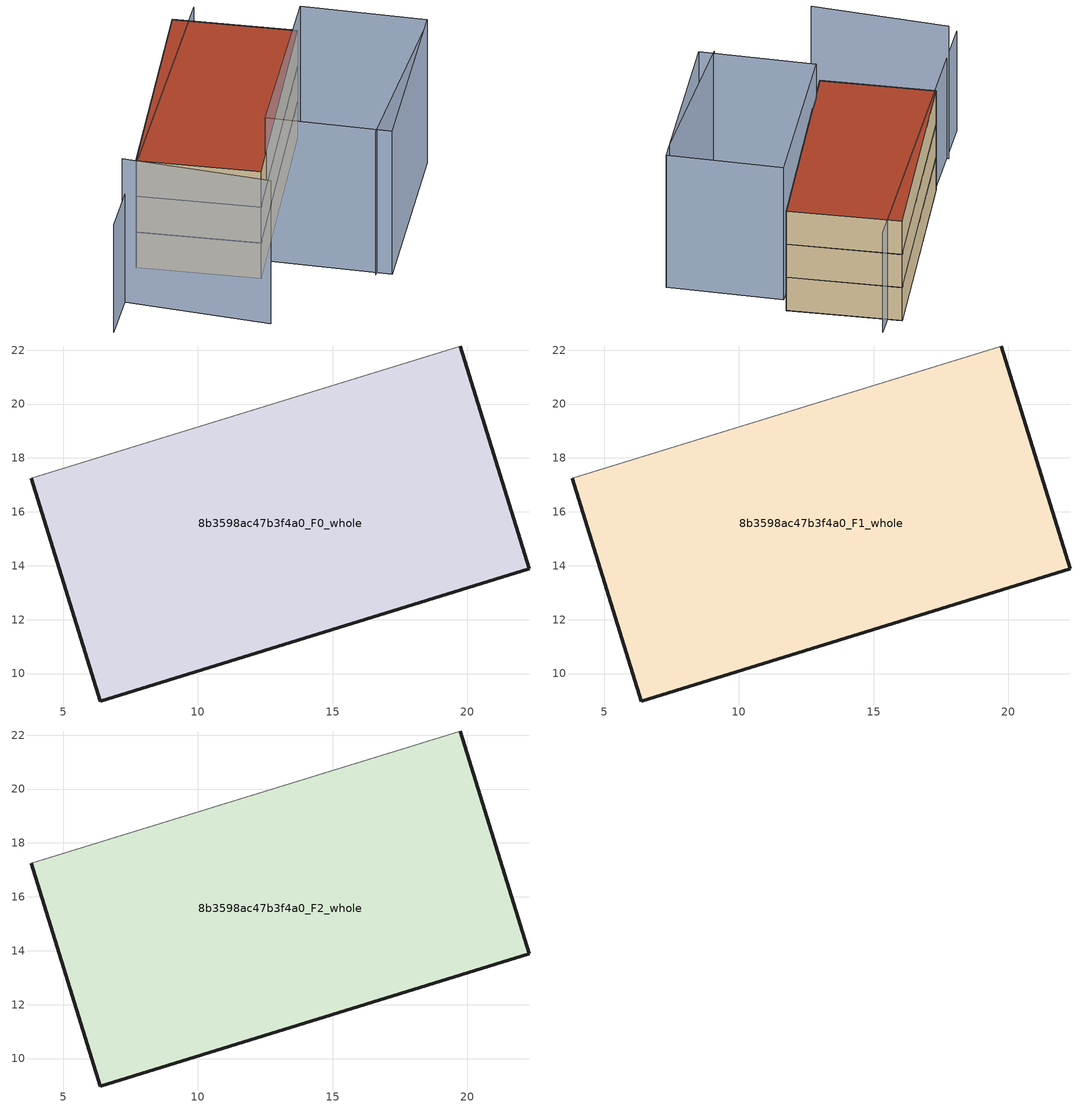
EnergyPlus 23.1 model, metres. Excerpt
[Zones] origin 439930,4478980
8b3598ac47b3f4a0_F0_whole
 floor ground (EU_floor_Construction): 22.29,13.89 19.74,22.16 3.83,17.24 6.38,8.98 z0
 wall outside (EU_wall_Construction): 19.74,22.16 22.29,13.89 6.38,8.98 3.83,17.24 z0:3
 wall adiabatic (EU_wall_Construction): 3.83,17.24 19.74,22.16 z0:3
8b3598ac47b3f4a0_F1_whole
 floor to 8b3598ac47b3f4a0_F0_whole (EU_floor_Construction): 22.29,13.89 19.74,22.16 3.82,17.24 6.38,8.98 z3
 wall outside (EU_wall_Construction): 19.74,22.16 22.29,13.89 6.38,8.98 3.83,17.24 z3:6
 wall adiabatic (EU_wall_Construction): 3.83,17.24 19.74,22.16 z3:6
8b3598ac47b3f4a0_F2_whole
 floor to 8b3598ac47b3f4a0_F1_whole (EU_floor_Construction): 22.29,13.89 19.74,22.16 3.82,17.24 6.38,8.98 z6
 wall outside (EU_wall_Construction): 19.74,22.16 22.29,13.89 6.38,8.98 3.83,17.24 z6:9
 wall adiabatic (EU_wall_Construction): 3.83,17.24 19.74,22.16 z6:9
 roof outside (EU_roof_Construction): 19.74,22.16 22.29,13.89 6.38,8.98 3.83,17.24 z9
shading: 10.18,2.17 22.38,4.36 / -0.11,16.38 1.95,6.14 / 23.49,4.66 10.72,1.18 / 10.72,1.18 8.4,9.67 / 8.4,9.67 21.18,13.16 / 21.18,13.16 23.49,4.66 z0:12; 21.67,21.45 -3.57,15.38 z0:9
[Building]
EU S2 Campaign: North Axis=0; Terrain=City; Solar Distribution=FullExterior
[Site:Location]
Madrid: Latitude=40.5; Longitude=-3.5; Time Zone=1; Elevation=609
[SizingPeriod:WeatherFileDays]
AnnualSizingPeriod: Begin Month=1; Begin Day of Month=1; End Month=12; End Day of Month=31; Day of Week for Start Day=Monday; Use Weather File Daylight Saving Period=No; Use Weather File Rain and Snow Indicators=No
[MATERIAL]
EU_InternalMass_Material: Roughness=MediumRough; Thickness=0.1; Conductivity=1; Density=1800; Specific Heat=900; Thermal Absorptance=0.9; Solar Absorptance=0.7; Visible Absorptance=0.7
[MATERIAL:NOMASS] Roughness=MediumRough; Thermal Absorptance=0.9; Solar Absorptance=0.7; Visible Absorptance=0.7
Name | Thermal Resistance
EU_wall_NoMass | 0.419739
EU_roof_NoMass | 0.352165
EU_floor_NoMass | 0.608284
[CONSTRUCTION]
EU_wall_Construction: EU_wall_NoMass
EU_roof_Construction: EU_roof_NoMass
EU_floor_Construction: EU_floor_NoMass
EU_InternalMass_Construction: EU_InternalMass_Material
[ZONE] Type=1; Multiplier=1; Ceiling Height=autocalculate; Floor Area=autocalculate; Part of Total Floor Area=Yes
Name | Volume
8b3598ac47b3f4a0_F0_whole | 432.097
8b3598ac47b3f4a0_F1_whole; 8b3598ac47b3f4a0_F2_whole | 432.098
[INTERNALMASS] Construction=EU_InternalMass_Construction; Surface Area=144.032
Name | Zone or ZoneList
8b3598ac47b3f4a0_F0_whole_EU_InternalMass | 8b3598ac47b3f4a0_F0_whole
8b3598ac47b3f4a0_F1_whole_EU_InternalMass | 8b3598ac47b3f4a0_F1_whole
8b3598ac47b3f4a0_F2_whole_EU_InternalMass | 8b3598ac47b3f4a0_F2_whole
[OTHEREQUIPMENT] Fuel Type=Electricity; Design Level Calculation Method=Watts/Area; Power per Zone Floor Area=1; Fraction Latent=0; Fraction Radiant=0; Fraction Lost=0; Carbon Dioxide Generation Rate=0; EndUse Subcategory=EU_Step8_InternalGains
Name | Zone or ZoneList or Space or SpaceList | Schedule
EU_Step8_InternalGain_8b3598ac47b3f4a0_F0_whole_f000 | 8b3598ac47b3f4a0_F0_whole | EU_Step8_GainSchedule_8b3598ac47b3f4a0_F0_whole_f000
EU_Step8_InternalGain_8b3598ac47b3f4a0_F1_whole_f000 | 8b3598ac47b3f4a0_F1_whole | EU_Step8_GainSchedule_8b3598ac47b3f4a0_F1_whole_f000
EU_Step8_InternalGain_8b3598ac47b3f4a0_F2_whole_f000 | 8b3598ac47b3f4a0_F2_whole | EU_Step8_GainSchedule_8b3598ac47b3f4a0_F2_whole_f000
[ZONEVENTILATION:DESIGNFLOWRATE] Schedule=EU_AlwaysOn; Design Flow Rate Calculation Method=AirChanges/Hour; Air Changes per Hour=0.703302; Ventilation Type=Natural; Fan Pressure Rise=0; Fan Total Efficiency=1; Constant Term Coefficient=1; Temperature Term Coefficient=0; Velocity Term Coefficient=0; Velocity Squared Term Coefficient=0; Minimum Indoor Temperature=-100; Maximum Indoor Temperature=100; Delta Temperature=-100; Minimum Outdoor Temperature=-100; Maximum Outdoor Temperature=100; Maximum Wind Speed=40
Name | Zone or ZoneList or Space or SpaceList
EU_ConstantAir_8b3598ac47b3f4a0_F0_whole | 8b3598ac47b3f4a0_F0_whole
EU_ConstantAir_8b3598ac47b3f4a0_F1_whole | 8b3598ac47b3f4a0_F1_whole
EU_ConstantAir_8b3598ac47b3f4a0_F2_whole | 8b3598ac47b3f4a0_F2_whole
[HVACTEMPLATE:THERMOSTAT] Constant Heating Setpoint=20; Constant Cooling Setpoint=50
EU_HeatOnly_8b3598ac47b3f4a0_F0_whole; EU_HeatOnly_8b3598ac47b3f4a0_F1_whole; EU_HeatOnly_8b3598ac47b3f4a0_F2_whole
[HVACTEMPLATE:ZONE:IDEALLOADSAIRSYSTEM] System Availability Schedule=EU_AlwaysOn; Maximum Heating Supply Air Temperature=50; Minimum Cooling Supply Air Temperature=13; Maximum Heating Supply Air Humidity Ratio=0.0156; Minimum Cooling Supply Air Humidity Ratio=0.0077; Heating Limit=NoLimit; Cooling Limit=NoLimit; Heating Availability Schedule=EU_AlwaysOn; Cooling Availability Schedule=EU_CoolingOff; Dehumidification Control Type=ConstantSensibleHeatRatio; Cooling Sensible Heat Ratio=0.7; Dehumidification Setpoint=60; Humidification Control Type=None; Humidification Setpoint=30; Outdoor Air Method=None; Outdoor Air Flow Rate per Person=0.00944; Outdoor Air Flow Rate per Zone Floor Area=0; Outdoor Air Flow Rate per Zone=0; Demand Controlled Ventilation Type=None; Outdoor Air Economizer Type=NoEconomizer; Heat Recovery Type=None; Sensible Heat Recovery Effectiveness=0.7; Latent Heat Recovery Effectiveness=0.65
Name | Template Thermostat
8b3598ac47b3f4a0_F0_whole | EU_HeatOnly_8b3598ac47b3f4a0_F0_whole
8b3598ac47b3f4a0_F1_whole | EU_HeatOnly_8b3598ac47b3f4a0_F1_whole
8b3598ac47b3f4a0_F2_whole | EU_HeatOnly_8b3598ac47b3f4a0_F2_whole
[SIZING:ZONE] Zone Cooling Design Supply Air Temperature Input Method=SupplyAirTemperature; Zone Cooling Design Supply Air Temperature=13; Zone Heating Design Supply Air Temperature Input Method=SupplyAirTemperature; Zone Heating Design Supply Air Temperature=50; Zone Cooling Design Supply Air Humidity Ratio=0.008; Zone Heating Design Supply Air Humidity Ratio=0.008; Cooling Design Air Flow Method=DesignDay; Cooling Design Air Flow Rate=0; Cooling Minimum Air Flow per Zone Floor Area=0.000762; Cooling Minimum Air Flow=0; Cooling Minimum Air Flow Fraction=0.2; Heating Design Air Flow Method=DesignDay; Heating Design Air Flow Rate=0; Heating Maximum Air Flow per Zone Floor Area=0.002032; Heating Maximum Air Flow=0.141576; Heating Maximum Air Flow Fraction=0.3; Account for Dedicated Outdoor Air System=No; Dedicated Outdoor Air System Control Strategy=NeutralSupplyAir; Dedicated Outdoor Air Low Setpoint Temperature for Design=autosize; Dedicated Outdoor Air High Setpoint Temperature for Design=autosize; Zone Load Sizing Method=Sensible Load Only No Latent Load; Zone Latent Cooling Design Supply Air Humidity Ratio Input Method=HumidityRatioDifference; Zone Cooling Design Supply Air Humidity Ratio Difference=0.005; Zone Latent Heating Design Supply Air Humidity Ratio Input Method=HumidityRatioDifference; Zone Humidification Design Supply Air Humidity Ratio Difference=0.005
8b3598ac47b3f4a0_F0_whole; 8b3598ac47b3f4a0_F1_whole; 8b3598ac47b3f4a0_F2_whole
[SCHEDULE:CONSTANT]
Name | Hourly Value
EU_AlwaysOn | 1
EU_CoolingOff | 0
[SCHEDULE:FILE] Column Number=1; Rows to Skip at Top=0; Number of Hours of Data=8760; Column Separator=Comma; Interpolate to Timestep=No; Minutes per Item=60; Adjust Schedule for Daylight Savings=Yes
Name | File
EU_Step8_GainSchedule_8b3598ac47b3f4a0_F0_whole_f000 | ../../schedules/8b3598ac47b3f4a0/8b3598ac47b3f4a0_F0_whole_f000_gain.csv
EU_Step8_GainSchedule_8b3598ac47b3f4a0_F1_whole_f000 | ../../schedules/8b3598ac47b3f4a0/8b3598ac47b3f4a0_F1_whole_f000_gain.csv
EU_Step8_GainSchedule_8b3598ac47b3f4a0_F2_whole_f000 | ../../schedules/8b3598ac47b3f4a0/8b3598ac47b3f4a0_F2_whole_f000_gain.csv
